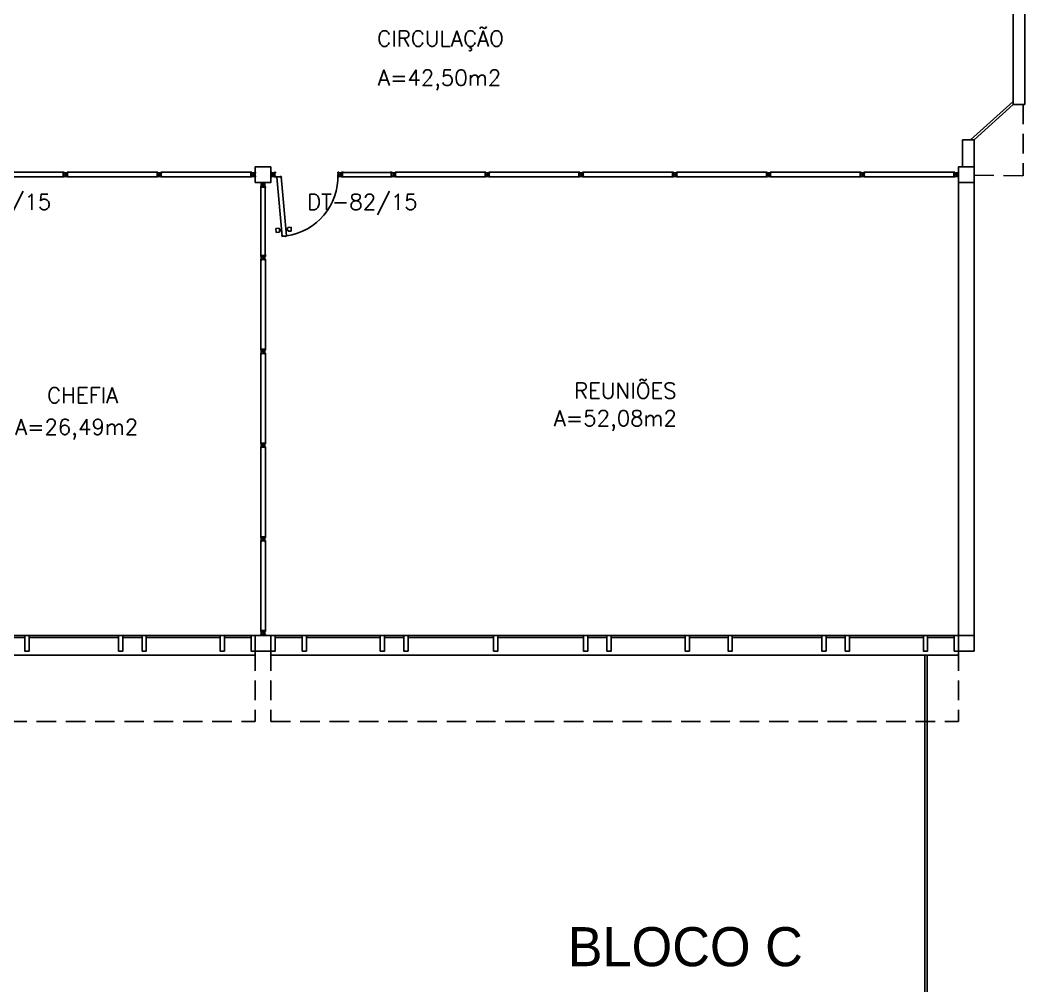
# Model space of a CAD drawing. Header units: centimetres. Extents: x -214 to 72, y 205 to 367.
# Drawn here: x -98.95 to -86.09, y 271.61 to 283.97 of the extents above; entities that cross this region are included whole.
import ezdxf

# ---------------------------------------------------------------- set-up
doc = ezdxf.new("R2010")
doc.units = ezdxf.units.CM
doc.header["$MEASUREMENT"] = 0
doc.linetypes.add('HIDDEN', pattern=[0.375, 0.25, -0.125])
doc.layers.get('0').update_dxf_attribs({"linetype": 'CONTINUOUS'})
for name, color, linetype in [('ALV', 2, 'CONTINUOUS'), ('AREA', 2, 'CONTINUOUS'), ('DIV', 2, 'CONTINUOUS'), ('ENDEREÇO NOVO', 2, 'CONTINUOUS'), ('ESQ', 1, 'CONTINUOUS'), ('ESTRUT', 3, 'CONTINUOUS'), ('PORTA', 1, 'CONTINUOUS'), ('PROJ', 1, 'HIDDEN'), ('TEXTO', 2, 'CONTINUOUS'), ('USO', 2, 'CONTINUOUS')]:
    doc.layers.add(name, color=color, linetype=linetype)
doc.styles.add('UNB-100', font='simplex.shx', dxfattribs={"height": 0.2})

# ---------------------------------------------------------------- blocks, each defined once
blk = doc.blocks.new('DIV12')
for p, q in [((-0.005, 0), (0.005, 0)), ((0, -0.005), (0, 0.005)), ((0.024, 0.018), (0.028, 0.018)), ((0.024, 0.018), (0.024, 0.016)), ((0.024, 0.016), (0.028, 0.016)), ((0.028, 0.03), (0.043, 0.03)), ((0.028, 0.018), (0.028, 0.03)), ((0.028, -0.017), (0.028, 0.016)), ((0.03, 0.028), (1.169, 0.028)), ((0.03, -0.029), (0.03, 0.028)), ((0.043, 0.03), (0.043, 0.028)), ((0.024, -0.017), (0.028, -0.017)), ((0.024, -0.017), (0.024, -0.019)), ((0.024, -0.019), (0.028, -0.019)), ((0.028, -0.031), (0.028, -0.019)), ((0.028, -0.031), (0.043, -0.031)), ((0.03, -0.029), (1.169, -0.029)), ((0.043, -0.029), (0.043, -0.031))]:
    blk.add_line(p, q)
blk = doc.blocks.new('ESQ9')
at = {"layer": 'ALV'}
blk.add_line((-0.2, 0), (0, 0), dxfattribs=at)
at = {"layer": 'ESQ'}
for p, q in [((0.055, 0), (8.745, 0)), ((0.055, -0.025), (0.4, -0.025)), ((0.455, -0.025), (1.4, -0.025)), ((1.455, -0.025), (1.7, -0.025)), ((1.755, -0.025), (2.85, -0.025)), ((2.905, -0.025), (4, -0.025)), ((4.055, -0.025), (4.3, -0.025)), ((4.355, -0.025), (5.3, -0.025)), ((5.355, -0.025), (5.85, -0.025)), ((5.905, -0.025), (7.05, -0.025)), ((7.105, -0.025), (7.35, -0.025)), ((7.405, -0.025), (8.35, -0.025)), ((8.405, -0.025), (8.745, -0.025)), ((0, -0.2), (0, -0.25)), ((0, -0.25), (8.8, -0.25)), ((8.8, -0.2), (8.8, -0.25))]:
    blk.add_line(p, q, dxfattribs=at)
for points in [[(0, 0), (0.055, 0), (0.055, -0.2), (0, -0.2)], [(0.4, 0), (0.455, 0), (0.455, -0.2), (0.4, -0.2)], [(1.4, 0), (1.455, 0), (1.455, -0.2), (1.4, -0.2)], [(1.7, 0), (1.755, 0), (1.755, -0.2), (1.7, -0.2)], [(2.85, 0), (2.905, 0), (2.905, -0.2), (2.85, -0.2)], [(4, 0), (4.055, 0), (4.055, -0.2), (4, -0.2)], [(4.3, 0), (4.355, 0), (4.355, -0.2), (4.3, -0.2)], [(5.3, 0), (5.355, 0), (5.355, -0.2), (5.3, -0.2)], [(5.85, 0), (5.905, 0), (5.905, -0.2), (5.85, -0.2)], [(7.05, 0), (7.105, 0), (7.105, -0.2), (7.05, -0.2)], [(7.35, 0), (7.405, 0), (7.405, -0.2), (7.35, -0.2)], [(8.35, 0), (8.405, 0), (8.405, -0.2), (8.35, -0.2)], [(8.745, 0), (8.8, 0), (8.8, -0.2), (8.745, -0.2)]]:
    blk.add_lwpolyline(points, close=True, dxfattribs=at)
blk = doc.blocks.new('MTDIV')
for p, q in [((-0.0285, 0.0185), (-0.0285, 0.0285)), ((-0.0185, 0.0285), (-0.0285, 0.0285)), ((-0.0265, 0.0185), (-0.0285, 0.0185)), ((-0.0265, 0.0235), (-0.0265, 0.0265)), ((-0.0265, 0.0265), (-0.0185, 0.0265)), ((-0.0265, 0.0235), (0.0265, 0.0235)), ((-0.0215, 0.0235), (-0.0265, 0.0235)), ((-0.0265, 0.0185), (-0.0265, 0.0215)), ((-0.0265, 0.0215), (-0.0235, 0.0215)), ((-0.0235, 0.0215), (-0.0235, -0.0215)), ((-0.0215, 0.0235), (-0.0215, 0.0215)), ((-0.0215, 0.0215), (0.0215, 0.0215)), ((-0.0215, 0.0195), (0.0195, 0.0195)), ((-0.0215, 0.0195), (-0.0215, -0.0195)), ((-0.0185, 0.0265), (-0.0185, 0.0285)), ((-0.0049, 0), (0.0049, 0)), ((0, -0.0049), (0, 0.0049)), ((0.0195, 0.0095), (0.0115, 0.0095)), ((0.0115, 0.0095), (0.0115, 0.0075)), ((0.0215, 0.0075), (0.0115, 0.0075)), ((0.0135, 0.0075), (0.0135, 0.0055)), ((0.0215, 0.0055), (0.0135, 0.0055)), ((0.0185, 0.0265), (0.0185, 0.0285)), ((0.0185, 0.0285), (0.0285, 0.0285)), ((0.0185, 0.0265), (0.0265, 0.0265)), ((0.0195, 0.0195), (0.0195, 0.0095)), ((0.0215, 0.0235), (0.0215, 0.0075)), ((0.0215, 0.0235), (0.0265, 0.0235)), ((0.0215, 0.0055), (0.0215, -0.0055)), ((0.0235, 0.0215), (0.0235, -0.0215)), ((0.0265, 0.0215), (0.0235, 0.0215)), ((0.0265, 0.0235), (0.0265, 0.0265)), ((0.0265, 0.0185), (0.0265, 0.0215)), ((0.0265, 0.0185), (0.0285, 0.0185)), ((0.0285, 0.0185), (0.0285, 0.0285)), ((-0.0285, -0.0185), (-0.0285, -0.0285)), ((-0.0285, -0.0185), (-0.0265, -0.0185)), ((-0.0185, -0.0285), (-0.0285, -0.0285)), ((-0.0265, -0.0185), (-0.0265, -0.0215)), ((-0.0265, -0.0215), (-0.0235, -0.0215)), ((0.0265, -0.0235), (-0.0265, -0.0235)), ((-0.0265, -0.0235), (-0.0265, -0.0265)), ((-0.0215, -0.0235), (-0.0265, -0.0235)), ((-0.0185, -0.0265), (-0.0265, -0.0265)), ((-0.0215, -0.0195), (0.0195, -0.0195)), ((-0.0215, -0.0215), (0.0215, -0.0215)), ((-0.0215, -0.0215), (-0.0215, -0.0235)), ((-0.0185, -0.0265), (-0.0185, -0.0285)), ((0.0215, -0.0075), (0.0115, -0.0075)), ((0.0115, -0.0075), (0.0115, -0.0095)), ((0.0195, -0.0095), (0.0115, -0.0095)), ((0.0215, -0.0055), (0.0135, -0.0055)), ((0.0135, -0.0055), (0.0135, -0.0075)), ((0.0185, -0.0265), (0.0185, -0.0285)), ((0.0265, -0.0265), (0.0185, -0.0265)), ((0.0185, -0.0285), (0.0285, -0.0285)), ((0.0195, -0.0095), (0.0195, -0.0195)), ((0.0215, -0.0075), (0.0215, -0.0235)), ((0.0215, -0.0235), (0.0265, -0.0235)), ((0.0265, -0.0215), (0.0235, -0.0215)), ((0.0265, -0.0185), (0.0265, -0.0215)), ((0.0285, -0.0185), (0.0265, -0.0185)), ((0.0265, -0.0235), (0.0265, -0.0265)), ((0.0285, -0.0185), (0.0285, -0.0285))]:
    blk.add_line(p, q)
blk = doc.blocks.new('PLXD')
at = {"color": 2}
for p, q in [((-0.172, 0.786), (-0.161, 0.787)), ((-0.172, 0.786), (-0.171, 0.772)), ((-0.169, 0.772), (-0.171, 0.772)), ((-0.17, 0.784), (-0.114, 0.789)), ((-0.17, 0.784), (-0.103, 0.028)), ((-0.159, 0.792), (-0.161, 0.792)), ((-0.161, 0.792), (-0.161, 0.787)), ((-0.159, 0.792), (-0.159, 0.787)), ((-0.159, 0.787), (-0.126, 0.79)), ((-0.124, 0.795), (-0.126, 0.795)), ((-0.126, 0.795), (-0.126, 0.79)), ((-0.124, 0.795), (-0.124, 0.79)), ((-0.124, 0.79), (-0.112, 0.791)), ((-0.114, 0.789), (-0.046, 0.033)), ((-0.112, 0.791), (-0.11, 0.777)), ((-0.11, 0.777), (-0.112, 0.777)), ((-0.105, 0.026), (-0.106, 0.04)), ((-0.104, 0.04), (-0.106, 0.04)), ((-0.105, 0.026), (-0.093, 0.027)), ((-0.103, 0.028), (-0.046, 0.033)), ((-0.092, 0.022), (-0.093, 0.027)), ((-0.09, 0.022), (-0.092, 0.022)), ((-0.091, 0.027), (-0.058, 0.03)), ((-0.09, 0.022), (-0.091, 0.027)), ((-0.057, 0.025), (-0.058, 0.03)), ((-0.055, 0.025), (-0.057, 0.025)), ((-0.056, 0.03), (-0.044, 0.031)), ((-0.055, 0.025), (-0.056, 0.03)), ((-0.045, 0.045), (-0.047, 0.045)), ((-0.044, 0.031), (-0.045, 0.045)), ((-0.008, 0), (0.006, 0)), ((0, 0.007), (0, -0.006))]:
    blk.add_line(p, q, dxfattribs=at)
at = {"color": 1}
for p, q in [((-0.194, 0.727), (-0.233, 0.723)), ((-0.229, 0.673), (-0.233, 0.723)), ((-0.189, 0.677), (-0.229, 0.673)), ((-0.192, 0.712), (-0.194, 0.727)), ((-0.164, 0.714), (-0.192, 0.712)), ((-0.162, 0.694), (-0.19, 0.692)), ((-0.189, 0.677), (-0.19, 0.692)), ((-0.107, 0.719), (-0.079, 0.722)), ((-0.106, 0.7), (-0.077, 0.702)), ((-0.08, 0.737), (-0.041, 0.74)), ((-0.079, 0.722), (-0.08, 0.737)), ((-0.076, 0.687), (-0.077, 0.702)), ((-0.076, 0.687), (-0.036, 0.691)), ((-0.036, 0.691), (-0.041, 0.74))]:
    blk.add_line(p, q, dxfattribs=at)
blk.add_arc((-0.064, 0.029), 0.764, 98.125, 182.1419, dxfattribs=at)

msp = doc.modelspace()

# ---------------------------------------------------------------- linework, layer by layer
at = {"layer": 'ALV'}
for p, q in [((-86.085, 284.892), (-86.085, 282.892)), ((-86.235, 284.742), (-86.235, 282.892)), ((-86.085, 282.892), (-86.235, 282.892)), ((-86.885, 282.098), (-86.885, 282.442)), ((-86.885, 282.442), (-86.735, 282.442)), ((-86.735, 282.098), (-86.735, 282.442)), ((-86.885, 282.098), (-86.735, 282.098)), ((-86.935, 281.898), (-86.935, 276.098)), ((-86.935, 281.898), (-86.735, 281.898)), ((-86.735, 281.898), (-86.735, 276.098)), ((-86.935, 276.098), (-86.735, 276.098))]:
    msp.add_line(p, q, dxfattribs=at)
at = {"layer": 'DIV'}
for p, q in [((-94.821, 282.028), (-94.821, 282.016)), ((-94.821, 282.028), (-94.806, 282.028)), ((-94.819, 282.026), (-94.819, 281.969)), ((-94.194, 282.026), (-94.819, 282.026)), ((-94.806, 282.026), (-94.806, 282.028)), ((-94.207, 282.026), (-94.207, 282.028)), ((-94.192, 282.028), (-94.207, 282.028)), ((-94.194, 282.026), (-94.194, 281.969)), ((-94.192, 282.028), (-94.192, 282.016)), ((-94.844, 281.998), (-94.854, 281.998)), ((-94.849, 282.003), (-94.849, 281.992)), ((-94.826, 282.014), (-94.826, 282.016)), ((-94.826, 282.016), (-94.821, 282.016)), ((-94.826, 282.014), (-94.821, 282.014)), ((-94.826, 281.979), (-94.826, 281.981)), ((-94.826, 281.981), (-94.821, 281.981)), ((-94.826, 281.979), (-94.821, 281.979)), ((-94.821, 282.014), (-94.821, 281.981)), ((-94.821, 281.979), (-94.821, 281.967)), ((-94.821, 281.967), (-94.806, 281.967)), ((-94.194, 281.969), (-94.819, 281.969)), ((-94.806, 281.967), (-94.806, 281.969)), ((-94.207, 281.967), (-94.207, 281.969)), ((-94.192, 281.967), (-94.207, 281.967)), ((-94.187, 282.016), (-94.192, 282.016)), ((-94.192, 282.014), (-94.192, 281.981)), ((-94.187, 282.014), (-94.192, 282.014)), ((-94.187, 281.981), (-94.192, 281.981)), ((-94.192, 281.979), (-94.192, 281.967)), ((-94.187, 281.979), (-94.192, 281.979)), ((-94.187, 282.014), (-94.187, 282.016)), ((-94.187, 281.979), (-94.187, 281.981)), ((-94.159, 281.998), (-94.169, 281.998)), ((-94.164, 282.003), (-94.164, 281.992)), ((-95.866, 281.84), (-95.866, 281.826)), ((-95.854, 281.84), (-95.866, 281.84)), ((-95.866, 281.826), (-95.864, 281.826)), ((-95.864, 280.962), (-95.864, 281.838)), ((-95.807, 281.838), (-95.864, 281.838)), ((-95.854, 281.845), (-95.854, 281.84)), ((-95.854, 281.845), (-95.852, 281.845)), ((-95.852, 281.845), (-95.852, 281.84)), ((-95.819, 281.84), (-95.852, 281.84)), ((-95.831, 281.869), (-95.841, 281.869)), ((-95.836, 281.863), (-95.836, 281.874)), ((-95.819, 281.845), (-95.819, 281.84)), ((-95.819, 281.845), (-95.817, 281.845)), ((-95.817, 281.845), (-95.817, 281.84)), ((-95.805, 281.84), (-95.817, 281.84)), ((-95.807, 280.962), (-95.807, 281.838)), ((-95.807, 281.826), (-95.805, 281.826)), ((-95.805, 281.84), (-95.805, 281.826)), ((-95.866, 280.974), (-95.864, 280.974)), ((-95.866, 280.96), (-95.866, 280.974)), ((-95.854, 280.96), (-95.866, 280.96)), ((-95.807, 280.962), (-95.864, 280.962)), ((-95.854, 280.955), (-95.854, 280.96)), ((-95.854, 280.955), (-95.852, 280.955)), ((-95.852, 280.955), (-95.852, 280.96)), ((-95.819, 280.96), (-95.852, 280.96)), ((-95.83, 280.932), (-95.84, 280.932)), ((-95.835, 280.926), (-95.835, 280.937)), ((-95.819, 280.955), (-95.819, 280.96)), ((-95.819, 280.955), (-95.817, 280.955)), ((-95.817, 280.955), (-95.817, 280.96)), ((-95.805, 280.96), (-95.817, 280.96)), ((-95.807, 280.974), (-95.805, 280.974)), ((-95.805, 280.96), (-95.805, 280.974)), ((-87.365, 275.848), (-87.365, 270.308)), ((-87.335, 275.848), (-87.335, 270.308))]:
    msp.add_line(p, q, dxfattribs=at)
at = {"layer": 'ESQ'}
for p, q in [((-86.235, 282.933), (-86.78, 282.442)), ((-86.235, 282.892), (-86.735, 282.442))]:
    msp.add_line(p, q, dxfattribs=at)
at = {"layer": 'ESTRUT'}
for points in [[(-95.735, 282.098), (-95.935, 282.098), (-95.935, 281.898), (-95.735, 281.898)], [(-86.735, 282.098), (-86.935, 282.098), (-86.935, 281.898), (-86.735, 281.898)], [(-95.735, 276.098), (-95.935, 276.098), (-95.935, 275.898), (-95.735, 275.898)], [(-86.735, 276.098), (-86.935, 276.098), (-86.935, 275.898), (-86.735, 275.898)]]:
    msp.add_lwpolyline(points, close=True, dxfattribs=at)
at = {"layer": 'PROJ'}
for p, q in [((-86.109, 282.892), (-86.109, 281.981)), ((-86.735, 281.988), (-86.109, 281.981)), ((-95.935, 275.898), (-95.935, 274.998)), ((-95.735, 275.898), (-95.735, 274.998)), ((-86.935, 275.898), (-86.935, 274.998)), ((-104.735, 274.998), (-95.935, 274.998)), ((-95.735, 274.998), (-86.935, 274.998))]:
    msp.add_line(p, q, dxfattribs=at)

# ---------------------------------------------------------------- block references
at = {"layer": 'DIV'}
for p, rotation in [((-98.363, 281.998), 179.9999999999894), ((-97.163, 281.998), 179.9999999999894), ((-95.963, 281.998), 179.9999999999894), ((-92.964, 281.998), 180), ((-91.764, 281.998), 180), ((-90.564, 281.998), 180), ((-89.364, 281.998), 180), ((-88.164, 281.998), 180), ((-86.964, 281.998), 180), ((-95.835, 278.532), 90), ((-95.835, 277.332), 90), ((-95.835, 276.132), 90)]:
    msp.add_blockref('DIV12', p, dxfattribs=dict(at, rotation=rotation))
for p in [(-98.363, 281.998), (-97.163, 281.998), (-95.963, 281.998), (-95.707, 281.998), (-94.849, 281.998), (-94.164, 281.998), (-92.964, 281.998), (-91.764, 281.998), (-90.564, 281.998), (-89.364, 281.998), (-88.164, 281.998), (-86.964, 281.998), (-95.835, 279.732), (-95.835, 278.532), (-95.835, 277.332), (-95.835, 276.132)]:
    msp.add_blockref('MTDIV', p, dxfattribs=at)
at = {"layer": 'DIV', "color": 1}
for p in [(-95.836, 281.869), (-95.835, 280.932)]:
    msp.add_blockref('MTDIV', p, dxfattribs=at)
at = {"layer": 'DIV', "color": 1, "rotation": 90}
msp.add_blockref('DIV12', (-95.835, 279.732), dxfattribs=at)
at = {"layer": 'ESQ'}
for p in [(-104.735, 276.098), (-95.735, 276.098)]:
    msp.add_blockref('ESQ9', p, dxfattribs=at)
at = {"layer": 'PORTA', "rotation": 180}
msp.add_blockref('PLXD', (-95.707, 281.998), dxfattribs=at)

# ---------------------------------------------------------------- texts
at = {"layer": 'AREA', "style": 'UNB-100'}
for s, p in [('A=42,50m2', (-94.365, 283.137)), ('A=52,08m2', (-92.115, 278.779)), ('A=26,49m2', (-99.01, 278.668))]:
    msp.add_text(s, height=0.2, dxfattribs=at).set_placement(p)
at = {"layer": 'ENDEREÇO NOVO', "style": 'UNB-100'}
for s, p in [('DT-78/15', (-99.961, 281.548)), ('DT-82/15', (-95.272, 281.548))]:
    msp.add_text(s, height=0.2, dxfattribs=at).set_placement(p)
at = {"layer": 'TEXTO', "style": 'UNB-100'}
for s, p in [('CIRCULAÇÃO', (-94.374, 283.638)), ('REUNIÕES', (-91.855, 279.131)), ('CHEFIA', (-98.599, 279.073))]:
    msp.add_text(s, height=0.2, dxfattribs=at).set_placement(p)
at = {"layer": 'USO'}
msp.add_text('BLOCO C', height=0.5, dxfattribs=at).set_placement((-91.937, 271.866))

doc.saveas('drawing.dxf')
